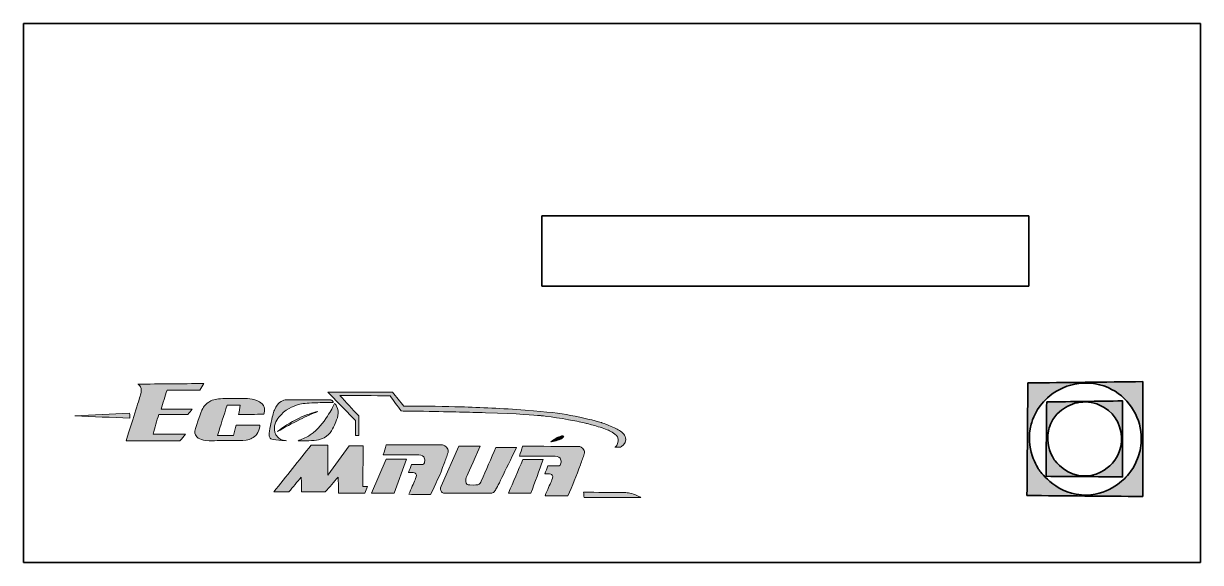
# Model space of a CAD drawing. Header units: centimetres. Extents: x 4.4 to 35.6, y -27.8 to -2.2.
# Drawn here: x 14.9 to 24.97, y -27.73 to -23.12 of the extents above; entities that cross this region are included whole.
import ezdxf

# ---------------------------------------------------------------- set-up
doc = ezdxf.new("R2010")
doc.units = ezdxf.units.CM
doc.header["$MEASUREMENT"] = 0
doc.layers.add('Camada 1', color=7, linetype='Continuous', lineweight=0)

msp = doc.modelspace()

# ---------------------------------------------------------------- hatches: boundary and pattern name
at = {"layer": 'Camada 1', "true_color": 0x1d1d1b, "transparency": 33554687}
h = msp.add_hatch(color=250, dxfattribs=at)
h.dxf.hatch_style = 2
edge = h.paths.add_edge_path()
edge.add_spline(control_points=[(24.348, -26.987), (24.326, -27.012), (24.202, -27.149), (23.999, -27.153), (23.75, -27.159), (23.607, -26.96), (23.595, -26.943), (23.58, -26.921), (23.468, -26.754), (23.524, -26.547), (23.533, -26.514), (23.565, -26.409), (23.663, -26.321), (23.786, -26.211), (23.99, -26.15), (24.182, -26.234), (24.35, -26.308), (24.456, -26.472), (24.467, -26.642), (24.479, -26.831), (24.371, -26.961), (24.348, -26.987)], knot_values=[0, 0, 0, 0, 1, 1, 1, 2, 2, 2, 3, 3, 3, 4, 4, 4, 5, 5, 5, 6, 6, 6, 7, 7, 7, 7], degree=3, periodic=0)
edge = h.paths.add_edge_path()
edge.add_spline(control_points=[(23.496, -26.194), (23.493, -26.515), (23.491, -26.836), (23.488, -27.157), (23.818, -27.16), (24.149, -27.163), (24.479, -27.165), (24.479, -26.838), (24.479, -26.51), (24.479, -26.183), (24.151, -26.187), (23.824, -26.19), (23.496, -26.194)], knot_values=[0, 0, 0, 0, 1, 1, 1, 2, 2, 2, 3, 3, 3, 4, 4, 4, 4], degree=3, periodic=0)
at = {"layer": 'Camada 1', "true_color": 0x1a1413, "transparency": 33554687}
h = msp.add_hatch(color=250, dxfattribs=at)
h.dxf.hatch_style = 2
edge = h.paths.add_edge_path()
edge.add_spline(control_points=[(15.878, -26.204), (15.884, -26.208), (15.892, -26.215), (15.899, -26.226), (15.911, -26.248), (15.905, -26.273), (15.902, -26.286), (15.891, -26.327), (15.845, -26.48), (15.777, -26.688), (15.931, -26.688), (16.084, -26.688), (16.238, -26.688), (16.254, -26.669), (16.269, -26.651), (16.285, -26.632), (16.192, -26.632), (16.1, -26.632), (16.008, -26.632), (16.024, -26.576), (16.04, -26.519), (16.056, -26.463), (16.139, -26.463), (16.222, -26.463), (16.305, -26.463), (16.318, -26.448), (16.33, -26.433), (16.342, -26.418), (16.253, -26.418), (16.165, -26.418), (16.076, -26.418), (16.093, -26.364), (16.11, -26.31), (16.127, -26.255), (16.221, -26.255), (16.315, -26.255), (16.409, -26.255), (16.42, -26.237), (16.43, -26.218), (16.441, -26.199), (16.253, -26.201), (16.066, -26.203), (15.878, -26.204)], knot_values=[0, 0, 0, 0, 1, 1, 1, 2, 2, 2, 3, 3, 3, 4, 4, 4, 5, 5, 5, 6, 6, 6, 7, 7, 7, 8, 8, 8, 9, 9, 9, 10, 10, 10, 11, 11, 11, 12, 12, 12, 13, 13, 13, 14, 14, 14, 14], degree=3, periodic=0)
h = msp.add_hatch(color=250, dxfattribs=at)
h.dxf.hatch_style = 2
edge = h.paths.add_edge_path()
edge.add_spline(control_points=[(17.768, -26.476), (17.768, -26.532), (17.768, -26.588), (17.768, -26.644), (17.768, -26.644), (17.74, -26.644), (17.74, -26.644), (17.74, -26.644), (17.74, -26.516), (17.74, -26.516), (17.74, -26.516), (17.504, -26.272), (17.504, -26.272), (17.504, -26.272), (18.056, -26.272), (18.056, -26.272), (18.089, -26.313), (18.122, -26.353), (18.155, -26.393), (18.349, -26.392), (18.513, -26.395), (18.64, -26.399), (18.812, -26.403), (18.993, -26.412), (19.194, -26.427), (19.392, -26.442), (19.487, -26.454), (19.582, -26.472), (19.691, -26.492), (19.781, -26.515), (19.844, -26.533), (19.844, -26.533), (19.874, -26.542), (19.956, -26.578), (19.988, -26.592), (20.015, -26.605), (20.036, -26.633), (20.044, -26.644), (20.054, -26.659), (20.054, -26.679), (20.053, -26.717), (20.014, -26.741), (20.01, -26.743), (19.993, -26.743), (19.977, -26.743), (19.96, -26.743), (19.966, -26.739), (19.975, -26.732), (19.981, -26.72), (19.992, -26.7), (19.99, -26.679), (19.986, -26.665), (19.982, -26.654), (19.973, -26.638), (19.936, -26.615), (19.909, -26.599), (19.884, -26.589), (19.834, -26.573), (19.792, -26.56), (19.756, -26.55), (19.724, -26.542), (19.713, -26.54), (19.667, -26.528), (19.618, -26.519), (19.474, -26.489), (19.323, -26.474), (19.323, -26.474), (19.268, -26.469), (19.148, -26.458), (18.853, -26.449), (18.708, -26.444), (18.58, -26.442), (18.323, -26.437), (18.243, -26.436), (18.177, -26.435), (18.131, -26.434), (18.099, -26.391), (18.068, -26.347), (18.036, -26.304), (17.893, -26.303), (17.75, -26.302), (17.606, -26.301), (17.66, -26.359), (17.714, -26.418), (17.768, -26.476)], knot_values=[0, 0, 0, 0, 1, 1, 1, 2, 2, 2, 3, 3, 3, 4, 4, 4, 5, 5, 5, 6, 6, 6, 7, 7, 7, 8, 8, 8, 9, 9, 9, 10, 10, 10, 11, 11, 11, 12, 12, 12, 13, 13, 13, 14, 14, 14, 15, 15, 15, 16, 16, 16, 17, 17, 17, 18, 18, 18, 19, 19, 19, 20, 20, 20, 21, 21, 21, 22, 22, 22, 23, 23, 23, 24, 24, 24, 25, 25, 25, 26, 26, 26, 27, 27, 27, 28, 28, 28, 28], degree=3, periodic=0)
h = msp.add_hatch(color=250, dxfattribs=at)
h.dxf.hatch_style = 2
edge = h.paths.add_edge_path()
edge.add_spline(control_points=[(16.74, -26.463), (16.812, -26.463), (16.884, -26.463), (16.956, -26.462), (16.959, -26.456), (16.972, -26.417), (16.953, -26.386), (16.941, -26.367), (16.92, -26.356), (16.908, -26.35), (16.902, -26.346), (16.893, -26.343), (16.879, -26.338), (16.848, -26.33), (16.823, -26.328), (16.799, -26.328), (16.763, -26.326), (16.747, -26.327), (16.703, -26.328), (16.644, -26.328), (16.652, -26.327), (16.625, -26.327), (16.565, -26.33), (16.535, -26.331), (16.502, -26.347), (16.477, -26.36), (16.462, -26.376), (16.452, -26.386), (16.435, -26.403), (16.423, -26.423), (16.38, -26.557), (16.366, -26.6), (16.361, -26.619), (16.37, -26.638), (16.382, -26.663), (16.407, -26.673), (16.421, -26.679), (16.445, -26.69), (16.462, -26.688), (16.533, -26.688), (16.565, -26.687), (16.596, -26.688), (16.628, -26.687), (16.678, -26.687), (16.695, -26.687), (16.726, -26.687), (16.808, -26.685), (16.818, -26.682), (16.829, -26.678), (16.844, -26.673), (16.883, -26.658), (16.905, -26.618), (16.92, -26.592), (16.921, -26.567), (16.921, -26.554), (16.853, -26.554), (16.786, -26.554), (16.718, -26.554), (16.711, -26.584), (16.703, -26.614), (16.695, -26.644), (16.65, -26.643), (16.604, -26.643), (16.559, -26.643), (16.586, -26.557), (16.614, -26.47), (16.641, -26.384), (16.679, -26.384), (16.716, -26.384), (16.754, -26.384), (16.749, -26.41), (16.745, -26.437), (16.74, -26.463)], knot_values=[0, 0, 0, 0, 1, 1, 1, 2, 2, 2, 3, 3, 3, 4, 4, 4, 5, 5, 5, 6, 6, 6, 7, 7, 7, 8, 8, 8, 9, 9, 9, 10, 10, 10, 11, 11, 11, 12, 12, 12, 13, 13, 13, 14, 14, 14, 15, 15, 15, 16, 16, 16, 17, 17, 17, 18, 18, 18, 19, 19, 19, 20, 20, 20, 21, 21, 21, 22, 22, 22, 23, 23, 23, 24, 24, 24, 24], degree=3, periodic=0)
h = msp.add_hatch(color=250, dxfattribs=at)
h.dxf.hatch_style = 2
edge = h.paths.add_edge_path()
edge.add_spline(control_points=[(17.151, -26.688), (17.143, -26.688), (17.106, -26.689), (17.077, -26.661), (17.046, -26.632), (17.046, -26.593), (17.046, -26.581), (17.046, -26.527), (17.081, -26.49), (17.103, -26.466), (17.161, -26.404), (17.233, -26.384), (17.265, -26.376), (17.3, -26.367), (17.34, -26.366), (17.419, -26.363), (17.473, -26.361), (17.519, -26.361), (17.55, -26.361), (17.55, -26.36), (17.55, -26.35), (17.541, -26.344), (17.536, -26.34), (17.53, -26.34), (17.528, -26.34), (17.398, -26.34), (17.268, -26.34), (17.138, -26.34), (17.126, -26.343), (17.108, -26.348), (17.091, -26.361), (17.076, -26.372), (17.063, -26.388), (17.046, -26.428), (17.037, -26.451), (17.028, -26.478), (17.013, -26.558), (16.998, -26.638), (16.999, -26.655), (17.01, -26.667), (17.017, -26.673), (17.024, -26.676), (17.058, -26.68), (17.095, -26.685), (17.126, -26.687), (17.151, -26.688)], knot_values=[0, 0, 0, 0, 1, 1, 1, 2, 2, 2, 3, 3, 3, 4, 4, 4, 5, 5, 5, 6, 6, 6, 7, 7, 7, 8, 8, 8, 9, 9, 9, 10, 10, 10, 11, 11, 11, 12, 12, 12, 13, 13, 13, 14, 14, 14, 15, 15, 15, 15], degree=3, periodic=0)
h = msp.add_hatch(color=250, dxfattribs=at)
h.dxf.hatch_style = 2
edge = h.paths.add_edge_path()
edge.add_spline(control_points=[(17.561, -26.37), (17.549, -26.396), (17.529, -26.434), (17.5, -26.478), (17.463, -26.533), (17.423, -26.592), (17.352, -26.639), (17.311, -26.666), (17.273, -26.68), (17.249, -26.688), (17.264, -26.689), (17.286, -26.69), (17.313, -26.689), (17.389, -26.687), (17.431, -26.686), (17.472, -26.663), (17.528, -26.632), (17.55, -26.579), (17.567, -26.541), (17.581, -26.507), (17.609, -26.443), (17.579, -26.392), (17.573, -26.382), (17.566, -26.374), (17.561, -26.37)], knot_values=[0, 0, 0, 0, 1, 1, 1, 2, 2, 2, 3, 3, 3, 4, 4, 4, 5, 5, 5, 6, 6, 6, 7, 7, 7, 8, 8, 8, 8], degree=3, periodic=0)
at = {"layer": 'Camada 1', "true_color": 0x1d1d1b, "transparency": 33554687}
h = msp.add_hatch(color=250, dxfattribs=at)
h.dxf.hatch_style = 2
edge = h.paths.add_edge_path()
edge.add_spline(control_points=[(24.22, -26.88), (24.205, -26.897), (24.123, -26.987), (23.989, -26.99), (23.824, -26.994), (23.73, -26.862), (23.722, -26.851), (23.712, -26.837), (23.638, -26.726), (23.675, -26.589), (23.681, -26.568), (23.702, -26.498), (23.767, -26.44), (23.848, -26.367), (23.983, -26.327), (24.11, -26.383), (24.221, -26.431), (24.291, -26.539), (24.298, -26.652), (24.306, -26.777), (24.235, -26.863), (24.22, -26.88)], knot_values=[0, 0, 0, 0, 1, 1, 1, 2, 2, 2, 3, 3, 3, 4, 4, 4, 5, 5, 5, 6, 6, 6, 7, 7, 7, 7], degree=3, periodic=0)
edge = h.paths.add_edge_path()
edge.add_spline(control_points=[(23.657, -26.356), (23.655, -26.568), (23.653, -26.78), (23.651, -26.993), (23.87, -26.994), (24.088, -26.996), (24.306, -26.998), (24.306, -26.781), (24.306, -26.565), (24.306, -26.348), (24.089, -26.351), (23.873, -26.354), (23.657, -26.356)], knot_values=[0, 0, 0, 0, 1, 1, 1, 2, 2, 2, 3, 3, 3, 4, 4, 4, 4], degree=3, periodic=0)
at = {"layer": 'Camada 1', "true_color": 0x1a1413, "transparency": 33554687}
h = msp.add_hatch(color=250, dxfattribs=at)
h.dxf.hatch_style = 2
edge = h.paths.add_edge_path()
edge.add_spline(control_points=[(15.807, -26.452), (15.808, -26.467), (15.808, -26.482), (15.808, -26.496), (15.651, -26.489), (15.495, -26.482), (15.338, -26.475), (15.494, -26.467), (15.651, -26.46), (15.807, -26.452)], knot_values=[0, 0, 0, 0, 1, 1, 1, 2, 2, 2, 3, 3, 3, 3], degree=3, periodic=0)
h = msp.add_hatch(color=250, dxfattribs=at)
h.dxf.hatch_style = 2
edge = h.paths.add_edge_path()
edge.add_spline(control_points=[(17.419, -26.438), (17.369, -26.458), (17.318, -26.481), (17.265, -26.507), (17.196, -26.541), (17.133, -26.575), (17.074, -26.61), (17.119, -26.573), (17.18, -26.531), (17.257, -26.495), (17.317, -26.467), (17.372, -26.449), (17.419, -26.438)], knot_values=[0, 0, 0, 0, 1, 1, 1, 2, 2, 2, 3, 3, 3, 4, 4, 4, 4], degree=3, periodic=0)
h = msp.add_hatch(color=250, dxfattribs=at)
h.dxf.hatch_style = 2
edge = h.paths.add_edge_path()
edge.add_spline(control_points=[(19.412, -26.698), (19.433, -26.682), (19.452, -26.67), (19.466, -26.662), (19.472, -26.659), (19.486, -26.651), (19.504, -26.648), (19.51, -26.648), (19.521, -26.646), (19.523, -26.65), (19.525, -26.655), (19.509, -26.667), (19.497, -26.674), (19.48, -26.684), (19.465, -26.687), (19.443, -26.692), (19.43, -26.695), (19.42, -26.697), (19.412, -26.698)], knot_values=[0, 0, 0, 0, 1, 1, 1, 2, 2, 2, 3, 3, 3, 4, 4, 4, 5, 5, 5, 6, 6, 6, 6], degree=3, periodic=0)
h = msp.add_hatch(color=250, dxfattribs=at)
h.dxf.hatch_style = 2
edge = h.paths.add_edge_path()
edge.add_spline(control_points=[(17.042, -27.126), (17.085, -27.126), (17.127, -27.126), (17.17, -27.126), (17.205, -27.084), (17.241, -27.042), (17.276, -26.999), (17.277, -27.042), (17.278, -27.084), (17.279, -27.127), (17.347, -27.127), (17.415, -27.127), (17.482, -27.127), (17.519, -27.084), (17.556, -27.042), (17.592, -26.999), (17.594, -27.045), (17.595, -27.091), (17.596, -27.137), (17.67, -27.137), (17.745, -27.137), (17.819, -27.137), (17.827, -27.118), (17.835, -27.098), (17.844, -27.079), (17.844, -27.079), (17.804, -27.079), (17.804, -27.079), (17.804, -27.079), (17.807, -26.732), (17.807, -26.732), (17.807, -26.732), (17.687, -26.732), (17.687, -26.732), (17.687, -26.732), (17.504, -26.982), (17.504, -26.982), (17.504, -26.982), (17.504, -26.726), (17.504, -26.726), (17.504, -26.726), (17.36, -26.726), (17.36, -26.726), (17.254, -26.859), (17.148, -26.993), (17.042, -27.126)], knot_values=[0, 0, 0, 0, 1, 1, 1, 2, 2, 2, 3, 3, 3, 4, 4, 4, 5, 5, 5, 6, 6, 6, 7, 7, 7, 8, 8, 8, 9, 9, 9, 10, 10, 10, 11, 11, 11, 12, 12, 12, 13, 13, 13, 14, 14, 14, 15, 15, 15, 15], degree=3, periodic=0)
h = msp.add_hatch(color=250, dxfattribs=at)
h.dxf.hatch_style = 2
edge = h.paths.add_edge_path()
edge.add_spline(control_points=[(18.221, -26.891), (18.212, -26.914), (18.203, -26.937), (18.194, -26.96), (18.197, -26.96), (18.206, -26.96), (18.219, -26.96), (18.232, -26.961), (18.239, -26.961), (18.246, -26.964), (18.248, -26.965), (18.254, -26.967), (18.258, -26.971), (18.269, -26.984), (18.255, -27.013), (18.251, -27.022), (18.236, -27.055), (18.218, -27.096), (18.196, -27.147), (18.259, -27.148), (18.321, -27.148), (18.383, -27.148), (18.424, -27.068), (18.464, -26.979), (18.5, -26.882), (18.512, -26.85), (18.523, -26.819), (18.533, -26.788), (18.534, -26.782), (18.535, -26.772), (18.531, -26.761), (18.52, -26.733), (18.489, -26.726), (18.486, -26.725), (18.326, -26.725), (18.165, -26.725), (18.004, -26.724), (17.996, -26.752), (17.987, -26.78), (17.978, -26.808), (18.035, -26.809), (18.093, -26.809), (18.15, -26.81), (18.177, -26.809), (18.215, -26.809), (18.263, -26.81), (18.289, -26.81), (18.312, -26.81), (18.324, -26.826), (18.333, -26.837), (18.333, -26.852), (18.333, -26.855), (18.333, -26.861), (18.334, -26.877), (18.324, -26.886), (18.316, -26.894), (18.306, -26.893), (18.278, -26.893), (18.266, -26.892), (18.246, -26.892), (18.221, -26.891)], knot_values=[0, 0, 0, 0, 1, 1, 1, 2, 2, 2, 3, 3, 3, 4, 4, 4, 5, 5, 5, 6, 6, 6, 7, 7, 7, 8, 8, 8, 9, 9, 9, 10, 10, 10, 11, 11, 11, 12, 12, 12, 13, 13, 13, 14, 14, 14, 15, 15, 15, 16, 16, 16, 17, 17, 17, 18, 18, 18, 19, 19, 19, 20, 20, 20, 20], degree=3, periodic=0)
h = msp.add_hatch(color=250, dxfattribs=at)
h.dxf.hatch_style = 2
edge = h.paths.add_edge_path()
edge.add_spline(control_points=[(18.808, -26.736), (18.746, -26.874), (18.701, -26.974), (18.691, -26.997), (18.69, -26.998), (18.687, -27.006), (18.685, -27.016), (18.685, -27.02), (18.68, -27.05), (18.695, -27.062), (18.7, -27.066), (18.706, -27.066), (18.718, -27.067), (18.763, -27.068), (18.786, -27.069), (18.799, -27.059), (18.804, -27.055), (18.812, -27.048), (18.817, -27.034), (18.859, -26.938), (18.9, -26.842), (18.942, -26.746), (19.001, -26.746), (19.06, -26.746), (19.119, -26.746), (19.019, -26.952), (18.945, -27.103), (18.937, -27.115), (18.931, -27.125), (18.923, -27.131), (18.923, -27.131), (18.917, -27.134), (18.911, -27.136), (18.908, -27.137), (18.771, -27.137), (18.635, -27.137), (18.498, -27.137), (18.494, -27.136), (18.483, -27.134), (18.476, -27.125), (18.466, -27.112), (18.465, -27.094), (18.474, -27.078), (18.474, -27.078), (18.626, -26.736), (18.626, -26.736), (18.626, -26.736), (18.808, -26.736), (18.808, -26.736)], knot_values=[0, 0, 0, 0, 1, 1, 1, 2, 2, 2, 3, 3, 3, 4, 4, 4, 5, 5, 5, 6, 6, 6, 7, 7, 7, 8, 8, 8, 9, 9, 9, 10, 10, 10, 11, 11, 11, 12, 12, 12, 13, 13, 13, 14, 14, 14, 15, 15, 15, 16, 16, 16, 16], degree=3, periodic=0)
h = msp.add_hatch(color=250, dxfattribs=at)
h.dxf.hatch_style = 2
edge = h.paths.add_edge_path()
edge.add_spline(control_points=[(19.388, -26.903), (19.379, -26.926), (19.37, -26.949), (19.361, -26.971), (19.364, -26.971), (19.373, -26.972), (19.386, -26.972), (19.399, -26.972), (19.405, -26.972), (19.412, -26.975), (19.415, -26.976), (19.421, -26.979), (19.424, -26.983), (19.435, -26.995), (19.422, -27.024), (19.418, -27.034), (19.402, -27.067), (19.385, -27.108), (19.363, -27.159), (19.428, -27.159), (19.493, -27.159), (19.558, -27.159), (19.596, -27.076), (19.632, -26.988), (19.666, -26.894), (19.678, -26.862), (19.689, -26.831), (19.699, -26.8), (19.701, -26.794), (19.701, -26.783), (19.697, -26.772), (19.687, -26.745), (19.656, -26.738), (19.653, -26.737), (19.492, -26.737), (19.332, -26.736), (19.171, -26.736), (19.162, -26.764), (19.153, -26.792), (19.145, -26.82), (19.202, -26.82), (19.259, -26.821), (19.316, -26.821), (19.344, -26.821), (19.381, -26.821), (19.43, -26.821), (19.455, -26.821), (19.479, -26.822), (19.491, -26.838), (19.499, -26.849), (19.5, -26.863), (19.5, -26.867), (19.5, -26.873), (19.5, -26.888), (19.491, -26.898), (19.483, -26.906), (19.472, -26.905), (19.445, -26.904), (19.432, -26.904), (19.413, -26.903), (19.388, -26.903)], knot_values=[0, 0, 0, 0, 1, 1, 1, 2, 2, 2, 3, 3, 3, 4, 4, 4, 5, 5, 5, 6, 6, 6, 7, 7, 7, 8, 8, 8, 9, 9, 9, 10, 10, 10, 11, 11, 11, 12, 12, 12, 13, 13, 13, 14, 14, 14, 15, 15, 15, 16, 16, 16, 17, 17, 17, 18, 18, 18, 19, 19, 19, 20, 20, 20, 20], degree=3, periodic=0)
h = msp.add_hatch(color=250, dxfattribs=at)
h.dxf.hatch_style = 2
h.paths.add_polyline_path([(18.178, -26.847), (18.071, -27.137), (17.878, -27.137), (18.003, -26.847)])
h = msp.add_hatch(color=250, dxfattribs=at)
h.dxf.hatch_style = 2
edge = h.paths.add_edge_path()
edge.add_spline(control_points=[(19.347, -26.849), (19.312, -26.945), (19.277, -27.042), (19.242, -27.138), (19.178, -27.138), (19.114, -27.137), (19.05, -27.137), (19.091, -27.041), (19.132, -26.945), (19.173, -26.849), (19.231, -26.849), (19.289, -26.849), (19.347, -26.849)], knot_values=[0, 0, 0, 0, 1, 1, 1, 2, 2, 2, 3, 3, 3, 4, 4, 4, 4], degree=3, periodic=0)
h = msp.add_hatch(color=250, dxfattribs=at)
h.dxf.hatch_style = 2
edge = h.paths.add_edge_path()
edge.add_spline(control_points=[(19.693, -27.129), (19.694, -27.144), (19.696, -27.158), (19.697, -27.173), (19.859, -27.174), (20.021, -27.174), (20.182, -27.175), (20.162, -27.161), (20.131, -27.145), (20.09, -27.137), (20.073, -27.133), (20.057, -27.132), (20.043, -27.132), (19.926, -27.131), (19.809, -27.13), (19.693, -27.129)], knot_values=[0, 0, 0, 0, 1, 1, 1, 2, 2, 2, 3, 3, 3, 4, 4, 4, 5, 5, 5, 5], degree=3, periodic=0)

# ---------------------------------------------------------------- linework, layer by layer
at = {"layer": 'Camada 1', "color": 250, "lineweight": 35, "true_color": 0x1d1d1b}
for points in [[(24.973, -27.73), (14.899, -27.73), (14.899, -23.12), (24.973, -23.12)], [(23.504, -25.365), (19.336, -25.365), (19.336, -24.765), (23.504, -24.765)]]:
    msp.add_lwpolyline(points, close=True, dxfattribs=at)
at = {"layer": 'Camada 1'}
msp.add_lwpolyline([(18.178, -26.847), (18.071, -27.137), (17.878, -27.137), (18.003, -26.847)], close=True, dxfattribs=at)
at = {"layer": 'Camada 1', "color": 250, "lineweight": 35, "true_color": 0x1d1d1b}
for points, knots in [([(24.348, -26.987), (24.326, -27.012), (24.202, -27.149), (23.999, -27.153), (23.75, -27.159), (23.607, -26.96), (23.595, -26.943), (23.58, -26.921), (23.468, -26.754), (23.524, -26.547), (23.533, -26.514), (23.565, -26.409), (23.663, -26.321), (23.786, -26.211), (23.99, -26.15), (24.182, -26.234), (24.35, -26.308), (24.456, -26.472), (24.467, -26.642), (24.479, -26.831), (24.371, -26.961), (24.348, -26.987)], [0, 0, 0, 0, 1, 1, 1, 2, 2, 2, 3, 3, 3, 4, 4, 4, 5, 5, 5, 6, 6, 6, 7, 7, 7, 7]), ([(23.496, -26.194), (23.493, -26.515), (23.491, -26.836), (23.488, -27.157), (23.818, -27.16), (24.149, -27.163), (24.479, -27.165), (24.479, -26.838), (24.479, -26.51), (24.479, -26.183), (24.151, -26.187), (23.824, -26.19), (23.496, -26.194)], [0, 0, 0, 0, 1, 1, 1, 2, 2, 2, 3, 3, 3, 4, 4, 4, 4]), ([(24.22, -26.88), (24.205, -26.897), (24.123, -26.987), (23.989, -26.99), (23.824, -26.994), (23.73, -26.862), (23.722, -26.851), (23.712, -26.837), (23.638, -26.726), (23.675, -26.589), (23.681, -26.568), (23.702, -26.498), (23.767, -26.44), (23.848, -26.367), (23.983, -26.327), (24.11, -26.383), (24.221, -26.431), (24.291, -26.539), (24.298, -26.652), (24.306, -26.777), (24.235, -26.863), (24.22, -26.88)], [0, 0, 0, 0, 1, 1, 1, 2, 2, 2, 3, 3, 3, 4, 4, 4, 5, 5, 5, 6, 6, 6, 7, 7, 7, 7]), ([(23.657, -26.356), (23.655, -26.568), (23.653, -26.78), (23.651, -26.993), (23.87, -26.994), (24.088, -26.996), (24.306, -26.998), (24.306, -26.781), (24.306, -26.565), (24.306, -26.348), (24.089, -26.351), (23.873, -26.354), (23.657, -26.356)], [0, 0, 0, 0, 1, 1, 1, 2, 2, 2, 3, 3, 3, 4, 4, 4, 4])]:
    msp.add_open_spline(points, degree=3, knots=knots, dxfattribs=at)
at = {"layer": 'Camada 1'}
for points, knots in [([(15.878, -26.204), (15.884, -26.208), (15.892, -26.215), (15.899, -26.226), (15.911, -26.248), (15.905, -26.273), (15.902, -26.286), (15.891, -26.327), (15.845, -26.48), (15.777, -26.688), (15.931, -26.688), (16.084, -26.688), (16.238, -26.688), (16.254, -26.669), (16.269, -26.651), (16.285, -26.632), (16.192, -26.632), (16.1, -26.632), (16.008, -26.632), (16.024, -26.576), (16.04, -26.519), (16.056, -26.463), (16.139, -26.463), (16.222, -26.463), (16.305, -26.463), (16.318, -26.448), (16.33, -26.433), (16.342, -26.418), (16.253, -26.418), (16.165, -26.418), (16.076, -26.418), (16.093, -26.364), (16.11, -26.31), (16.127, -26.255), (16.221, -26.255), (16.315, -26.255), (16.409, -26.255), (16.42, -26.237), (16.43, -26.218), (16.441, -26.199), (16.253, -26.201), (16.066, -26.203), (15.878, -26.204)], [0, 0, 0, 0, 1, 1, 1, 2, 2, 2, 3, 3, 3, 4, 4, 4, 5, 5, 5, 6, 6, 6, 7, 7, 7, 8, 8, 8, 9, 9, 9, 10, 10, 10, 11, 11, 11, 12, 12, 12, 13, 13, 13, 14, 14, 14, 14]), ([(17.768, -26.476), (17.768, -26.532), (17.768, -26.588), (17.768, -26.644), (17.768, -26.644), (17.74, -26.644), (17.74, -26.644), (17.74, -26.644), (17.74, -26.516), (17.74, -26.516), (17.74, -26.516), (17.504, -26.272), (17.504, -26.272), (17.504, -26.272), (18.056, -26.272), (18.056, -26.272), (18.089, -26.313), (18.122, -26.353), (18.155, -26.393), (18.349, -26.392), (18.513, -26.395), (18.64, -26.399), (18.812, -26.403), (18.993, -26.412), (19.194, -26.427), (19.392, -26.442), (19.487, -26.454), (19.582, -26.472), (19.691, -26.492), (19.781, -26.515), (19.844, -26.533), (19.844, -26.533), (19.874, -26.542), (19.956, -26.578), (19.988, -26.592), (20.015, -26.605), (20.036, -26.633), (20.044, -26.644), (20.054, -26.659), (20.054, -26.679), (20.053, -26.717), (20.014, -26.741), (20.01, -26.743), (19.993, -26.743), (19.977, -26.743), (19.96, -26.743), (19.966, -26.739), (19.975, -26.732), (19.981, -26.72), (19.992, -26.7), (19.99, -26.679), (19.986, -26.665), (19.982, -26.654), (19.973, -26.638), (19.936, -26.615), (19.909, -26.599), (19.884, -26.589), (19.834, -26.573), (19.792, -26.56), (19.756, -26.55), (19.724, -26.542), (19.713, -26.54), (19.667, -26.528), (19.618, -26.519), (19.474, -26.489), (19.323, -26.474), (19.323, -26.474), (19.268, -26.469), (19.148, -26.458), (18.853, -26.449), (18.708, -26.444), (18.58, -26.442), (18.323, -26.437), (18.243, -26.436), (18.177, -26.435), (18.131, -26.434), (18.099, -26.391), (18.068, -26.347), (18.036, -26.304), (17.893, -26.303), (17.75, -26.302), (17.606, -26.301), (17.66, -26.359), (17.714, -26.418), (17.768, -26.476)], [0, 0, 0, 0, 1, 1, 1, 2, 2, 2, 3, 3, 3, 4, 4, 4, 5, 5, 5, 6, 6, 6, 7, 7, 7, 8, 8, 8, 9, 9, 9, 10, 10, 10, 11, 11, 11, 12, 12, 12, 13, 13, 13, 14, 14, 14, 15, 15, 15, 16, 16, 16, 17, 17, 17, 18, 18, 18, 19, 19, 19, 20, 20, 20, 21, 21, 21, 22, 22, 22, 23, 23, 23, 24, 24, 24, 25, 25, 25, 26, 26, 26, 27, 27, 27, 28, 28, 28, 28]), ([(16.74, -26.463), (16.812, -26.463), (16.884, -26.463), (16.956, -26.462), (16.959, -26.456), (16.972, -26.417), (16.953, -26.386), (16.941, -26.367), (16.92, -26.356), (16.908, -26.35), (16.902, -26.346), (16.893, -26.343), (16.879, -26.338), (16.848, -26.33), (16.823, -26.328), (16.799, -26.328), (16.763, -26.326), (16.747, -26.327), (16.703, -26.328), (16.644, -26.328), (16.652, -26.327), (16.625, -26.327), (16.565, -26.33), (16.535, -26.331), (16.502, -26.347), (16.477, -26.36), (16.462, -26.376), (16.452, -26.386), (16.435, -26.403), (16.423, -26.423), (16.38, -26.557), (16.366, -26.6), (16.361, -26.619), (16.37, -26.638), (16.382, -26.663), (16.407, -26.673), (16.421, -26.679), (16.445, -26.69), (16.462, -26.688), (16.533, -26.688), (16.565, -26.687), (16.596, -26.688), (16.628, -26.687), (16.678, -26.687), (16.695, -26.687), (16.726, -26.687), (16.808, -26.685), (16.818, -26.682), (16.829, -26.678), (16.844, -26.673), (16.883, -26.658), (16.905, -26.618), (16.92, -26.592), (16.921, -26.567), (16.921, -26.554), (16.853, -26.554), (16.786, -26.554), (16.718, -26.554), (16.711, -26.584), (16.703, -26.614), (16.695, -26.644), (16.65, -26.643), (16.604, -26.643), (16.559, -26.643), (16.586, -26.557), (16.614, -26.47), (16.641, -26.384), (16.679, -26.384), (16.716, -26.384), (16.754, -26.384), (16.749, -26.41), (16.745, -26.437), (16.74, -26.463)], [0, 0, 0, 0, 1, 1, 1, 2, 2, 2, 3, 3, 3, 4, 4, 4, 5, 5, 5, 6, 6, 6, 7, 7, 7, 8, 8, 8, 9, 9, 9, 10, 10, 10, 11, 11, 11, 12, 12, 12, 13, 13, 13, 14, 14, 14, 15, 15, 15, 16, 16, 16, 17, 17, 17, 18, 18, 18, 19, 19, 19, 20, 20, 20, 21, 21, 21, 22, 22, 22, 23, 23, 23, 24, 24, 24, 24]), ([(17.151, -26.688), (17.143, -26.688), (17.106, -26.689), (17.077, -26.661), (17.046, -26.632), (17.046, -26.593), (17.046, -26.581), (17.046, -26.527), (17.081, -26.49), (17.103, -26.466), (17.161, -26.404), (17.233, -26.384), (17.265, -26.376), (17.3, -26.367), (17.34, -26.366), (17.419, -26.363), (17.473, -26.361), (17.519, -26.361), (17.55, -26.361), (17.55, -26.36), (17.55, -26.35), (17.541, -26.344), (17.536, -26.34), (17.53, -26.34), (17.528, -26.34), (17.398, -26.34), (17.268, -26.34), (17.138, -26.34), (17.126, -26.343), (17.108, -26.348), (17.091, -26.361), (17.076, -26.372), (17.063, -26.388), (17.046, -26.428), (17.037, -26.451), (17.028, -26.478), (17.013, -26.558), (16.998, -26.638), (16.999, -26.655), (17.01, -26.667), (17.017, -26.673), (17.024, -26.676), (17.058, -26.68), (17.095, -26.685), (17.126, -26.687), (17.151, -26.688)], [0, 0, 0, 0, 1, 1, 1, 2, 2, 2, 3, 3, 3, 4, 4, 4, 5, 5, 5, 6, 6, 6, 7, 7, 7, 8, 8, 8, 9, 9, 9, 10, 10, 10, 11, 11, 11, 12, 12, 12, 13, 13, 13, 14, 14, 14, 15, 15, 15, 15]), ([(17.561, -26.37), (17.549, -26.396), (17.529, -26.434), (17.5, -26.478), (17.463, -26.533), (17.423, -26.592), (17.352, -26.639), (17.311, -26.666), (17.273, -26.68), (17.249, -26.688), (17.264, -26.689), (17.286, -26.69), (17.313, -26.689), (17.389, -26.687), (17.431, -26.686), (17.472, -26.663), (17.528, -26.632), (17.55, -26.579), (17.567, -26.541), (17.581, -26.507), (17.609, -26.443), (17.579, -26.392), (17.573, -26.382), (17.566, -26.374), (17.561, -26.37)], [0, 0, 0, 0, 1, 1, 1, 2, 2, 2, 3, 3, 3, 4, 4, 4, 5, 5, 5, 6, 6, 6, 7, 7, 7, 8, 8, 8, 8]), ([(15.807, -26.452), (15.808, -26.467), (15.808, -26.482), (15.808, -26.496), (15.651, -26.489), (15.495, -26.482), (15.338, -26.475), (15.494, -26.467), (15.651, -26.46), (15.807, -26.452)], [0, 0, 0, 0, 1, 1, 1, 2, 2, 2, 3, 3, 3, 3]), ([(17.419, -26.438), (17.369, -26.458), (17.318, -26.481), (17.265, -26.507), (17.196, -26.541), (17.133, -26.575), (17.074, -26.61), (17.119, -26.573), (17.18, -26.531), (17.257, -26.495), (17.317, -26.467), (17.372, -26.449), (17.419, -26.438)], [0, 0, 0, 0, 1, 1, 1, 2, 2, 2, 3, 3, 3, 4, 4, 4, 4]), ([(19.412, -26.698), (19.433, -26.682), (19.452, -26.67), (19.466, -26.662), (19.472, -26.659), (19.486, -26.651), (19.504, -26.648), (19.51, -26.648), (19.521, -26.646), (19.523, -26.65), (19.525, -26.655), (19.509, -26.667), (19.497, -26.674), (19.48, -26.684), (19.465, -26.687), (19.443, -26.692), (19.43, -26.695), (19.42, -26.697), (19.412, -26.698)], [0, 0, 0, 0, 1, 1, 1, 2, 2, 2, 3, 3, 3, 4, 4, 4, 5, 5, 5, 6, 6, 6, 6]), ([(17.042, -27.126), (17.085, -27.126), (17.127, -27.126), (17.17, -27.126), (17.205, -27.084), (17.241, -27.042), (17.276, -26.999), (17.277, -27.042), (17.278, -27.084), (17.279, -27.127), (17.347, -27.127), (17.415, -27.127), (17.482, -27.127), (17.519, -27.084), (17.556, -27.042), (17.592, -26.999), (17.594, -27.045), (17.595, -27.091), (17.596, -27.137), (17.67, -27.137), (17.745, -27.137), (17.819, -27.137), (17.827, -27.118), (17.835, -27.098), (17.844, -27.079), (17.844, -27.079), (17.804, -27.079), (17.804, -27.079), (17.804, -27.079), (17.807, -26.732), (17.807, -26.732), (17.807, -26.732), (17.687, -26.732), (17.687, -26.732), (17.687, -26.732), (17.504, -26.982), (17.504, -26.982), (17.504, -26.982), (17.504, -26.726), (17.504, -26.726), (17.504, -26.726), (17.36, -26.726), (17.36, -26.726), (17.254, -26.859), (17.148, -26.993), (17.042, -27.126)], [0, 0, 0, 0, 1, 1, 1, 2, 2, 2, 3, 3, 3, 4, 4, 4, 5, 5, 5, 6, 6, 6, 7, 7, 7, 8, 8, 8, 9, 9, 9, 10, 10, 10, 11, 11, 11, 12, 12, 12, 13, 13, 13, 14, 14, 14, 15, 15, 15, 15]), ([(18.221, -26.891), (18.212, -26.914), (18.203, -26.937), (18.194, -26.96), (18.197, -26.96), (18.206, -26.96), (18.219, -26.96), (18.232, -26.961), (18.239, -26.961), (18.246, -26.964), (18.248, -26.965), (18.254, -26.967), (18.258, -26.971), (18.269, -26.984), (18.255, -27.013), (18.251, -27.022), (18.236, -27.055), (18.218, -27.096), (18.196, -27.147), (18.259, -27.148), (18.321, -27.148), (18.383, -27.148), (18.424, -27.068), (18.464, -26.979), (18.5, -26.882), (18.512, -26.85), (18.523, -26.819), (18.533, -26.788), (18.534, -26.782), (18.535, -26.772), (18.531, -26.761), (18.52, -26.733), (18.489, -26.726), (18.486, -26.725), (18.326, -26.725), (18.165, -26.725), (18.004, -26.724), (17.996, -26.752), (17.987, -26.78), (17.978, -26.808), (18.035, -26.809), (18.093, -26.809), (18.15, -26.81), (18.177, -26.809), (18.215, -26.809), (18.263, -26.81), (18.289, -26.81), (18.312, -26.81), (18.324, -26.826), (18.333, -26.837), (18.333, -26.852), (18.333, -26.855), (18.333, -26.861), (18.334, -26.877), (18.324, -26.886), (18.316, -26.894), (18.306, -26.893), (18.278, -26.893), (18.266, -26.892), (18.246, -26.892), (18.221, -26.891)], [0, 0, 0, 0, 1, 1, 1, 2, 2, 2, 3, 3, 3, 4, 4, 4, 5, 5, 5, 6, 6, 6, 7, 7, 7, 8, 8, 8, 9, 9, 9, 10, 10, 10, 11, 11, 11, 12, 12, 12, 13, 13, 13, 14, 14, 14, 15, 15, 15, 16, 16, 16, 17, 17, 17, 18, 18, 18, 19, 19, 19, 20, 20, 20, 20]), ([(18.808, -26.736), (18.746, -26.874), (18.701, -26.974), (18.691, -26.997), (18.69, -26.998), (18.687, -27.006), (18.685, -27.016), (18.685, -27.02), (18.68, -27.05), (18.695, -27.062), (18.7, -27.066), (18.706, -27.066), (18.718, -27.067), (18.763, -27.068), (18.786, -27.069), (18.799, -27.059), (18.804, -27.055), (18.812, -27.048), (18.817, -27.034), (18.859, -26.938), (18.9, -26.842), (18.942, -26.746), (19.001, -26.746), (19.06, -26.746), (19.119, -26.746), (19.019, -26.952), (18.945, -27.103), (18.937, -27.115), (18.931, -27.125), (18.923, -27.131), (18.923, -27.131), (18.917, -27.134), (18.911, -27.136), (18.908, -27.137), (18.771, -27.137), (18.635, -27.137), (18.498, -27.137), (18.494, -27.136), (18.483, -27.134), (18.476, -27.125), (18.466, -27.112), (18.465, -27.094), (18.474, -27.078), (18.474, -27.078), (18.626, -26.736), (18.626, -26.736), (18.626, -26.736), (18.808, -26.736), (18.808, -26.736)], [0, 0, 0, 0, 1, 1, 1, 2, 2, 2, 3, 3, 3, 4, 4, 4, 5, 5, 5, 6, 6, 6, 7, 7, 7, 8, 8, 8, 9, 9, 9, 10, 10, 10, 11, 11, 11, 12, 12, 12, 13, 13, 13, 14, 14, 14, 15, 15, 15, 16, 16, 16, 16]), ([(19.388, -26.903), (19.379, -26.926), (19.37, -26.949), (19.361, -26.971), (19.364, -26.971), (19.373, -26.972), (19.386, -26.972), (19.399, -26.972), (19.405, -26.972), (19.412, -26.975), (19.415, -26.976), (19.421, -26.979), (19.424, -26.983), (19.435, -26.995), (19.422, -27.024), (19.418, -27.034), (19.402, -27.067), (19.385, -27.108), (19.363, -27.159), (19.428, -27.159), (19.493, -27.159), (19.558, -27.159), (19.596, -27.076), (19.632, -26.988), (19.666, -26.894), (19.678, -26.862), (19.689, -26.831), (19.699, -26.8), (19.701, -26.794), (19.701, -26.783), (19.697, -26.772), (19.687, -26.745), (19.656, -26.738), (19.653, -26.737), (19.492, -26.737), (19.332, -26.736), (19.171, -26.736), (19.162, -26.764), (19.153, -26.792), (19.145, -26.82), (19.202, -26.82), (19.259, -26.821), (19.316, -26.821), (19.344, -26.821), (19.381, -26.821), (19.43, -26.821), (19.455, -26.821), (19.479, -26.822), (19.491, -26.838), (19.499, -26.849), (19.5, -26.863), (19.5, -26.867), (19.5, -26.873), (19.5, -26.888), (19.491, -26.898), (19.483, -26.906), (19.472, -26.905), (19.445, -26.904), (19.432, -26.904), (19.413, -26.903), (19.388, -26.903)], [0, 0, 0, 0, 1, 1, 1, 2, 2, 2, 3, 3, 3, 4, 4, 4, 5, 5, 5, 6, 6, 6, 7, 7, 7, 8, 8, 8, 9, 9, 9, 10, 10, 10, 11, 11, 11, 12, 12, 12, 13, 13, 13, 14, 14, 14, 15, 15, 15, 16, 16, 16, 17, 17, 17, 18, 18, 18, 19, 19, 19, 20, 20, 20, 20]), ([(19.347, -26.849), (19.312, -26.945), (19.277, -27.042), (19.242, -27.138), (19.178, -27.138), (19.114, -27.137), (19.05, -27.137), (19.091, -27.041), (19.132, -26.945), (19.173, -26.849), (19.231, -26.849), (19.289, -26.849), (19.347, -26.849)], [0, 0, 0, 0, 1, 1, 1, 2, 2, 2, 3, 3, 3, 4, 4, 4, 4]), ([(19.693, -27.129), (19.694, -27.144), (19.696, -27.158), (19.697, -27.173), (19.859, -27.174), (20.021, -27.174), (20.182, -27.175), (20.162, -27.161), (20.131, -27.145), (20.09, -27.137), (20.073, -27.133), (20.057, -27.132), (20.043, -27.132), (19.926, -27.131), (19.809, -27.13), (19.693, -27.129)], [0, 0, 0, 0, 1, 1, 1, 2, 2, 2, 3, 3, 3, 4, 4, 4, 5, 5, 5, 5])]:
    msp.add_open_spline(points, degree=3, knots=knots, dxfattribs=at)

doc.saveas('drawing.dxf')
